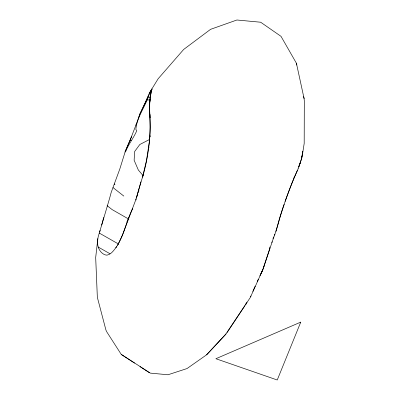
<?xml version="1.0" encoding="UTF-8"?>
<svg xmlns="http://www.w3.org/2000/svg" width="400" height="400" viewBox="0 0 400 400"><rect width="100%" height="100%" fill="white"/><g stroke="black" fill="none" stroke-linecap="round" stroke-linejoin="round"><path stroke-width="0.6" d="M142.505 177.245L146.49 160.495L149.295 142.105A312.155 69.635 -64.3 0 0 150.12 127.065L149.605 108.175L149.805 101.065L150.48 95.145L151.93 89.02L149.26 93.765M149.96 102.03L150.185 98.825M302.775 151.32L301.75 158.185L298.075 168.92M302.74 151.36L302.61 152.84M136.12 124.585L130.48 139.25L125.42 150.98L119.78 169.09L111.21 192.345A93.415 24.715 -78.8 0 1 108.705 201.35C105.315 212.975 101.84 224.555 98.345 236.15C97.065 241.3 97.03 247.38 100.665 251.63A338.805 48.575 -82.9 0 0 107.05 255.145C111.475 254.31 114.02 249.98 116.6 246.715M302.55 153.35L301.7 158.26L298.82 167.015M302.42 153.275L302.205 154.985M97.84 238.605L95.685 257.535L97.345 297.325L105.895 329.92L106.535 331.485L121.245 354.41L134.575 363.09M150.345 97.335L150.535 95.93M302.38 155.01L304.19 143.42L304.315 100.945L304.105 98.64L296.405 63.215L281.005 36.335L260.66 22.225L236.9 20L210.58 29.33L183.665 49.46L158.13 78.78L149.595 92.64L145.44 102.455M150.745 94.595L150.995 93.34M301.8 156.925L302.025 155.855M141.025 181.795L135.825 199.75L136.135 200.005M150.86 93.32C149.16 101.48 149.61 109.905 149.985 118.175A315.66 70.475 -64.1 0 1 149.405 141.745C147.92 155.62 145.3 169.46 140.735 182.67L136.425 197.865M103.73 217.46L101.675 225.09M151.72 90.435L151.12 92.655M275.94 231.43L279.555 218.37L285.295 201A311.16 28.525 -77.9 0 1 297.485 170.2M137.315 196.11L137.81 194.425M138.465 192.18L138.96 190.495M99.645 232.05L100.145 230.345M246.45 303.295L250.305 297.495L263.06 269.105L269.87 248.33M263.825 266.635L264.02 266.025M284.12 204.355C280.3 214.44 278.305 225.115 274.52 235.19M299.38 165.045L299.675 164.185M138.965 116.75L139.875 113.97L148.725 95.205M139.205 116.05L137.465 120.935M125.735 226.365L136.16 198.81M300.41 162.075L300.005 163.865M272.2 241.745L262.575 270.355L260.88 273.965M269.32 248.7L269.945 246.955M271.855 242.6L274.9 234.23M272.98 238.545L273.57 236.935M135.895 125.225L137.665 120.355M132.66 208.555L132.475 209.045C125.985 221.58 124 236.205 115.775 247.865M250.56 296.85L250.925 295.965M125.01 152.07L131.535 136.705M298.61 166.895L299.19 165.51M128.53 218.345L128.78 217.755M246.65 302.73L246.925 302.075M285.11 201.415A308.08 28.14 -77.8 0 1 294.17 177.75L298.15 168.78M125.63 151.615C128.48 144.175 133.63 138.04 136.75 130.77L135.86 129.325C136.83 117.85 144.18 108.105 148.155 97.475L149.55 97.495L148.615 96.375C148.135 95.97 153.085 86.34 151.755 89.99M255.19 286.13L252.83 291.42M145.095 103.155L139.68 114.535M117.625 245.25L122.5 235.015L125.715 226.44M257.195 281.69L258.28 279.34M259.895 275.855L262.775 269.715M126.905 221.965L128.62 218.385M246.22 303.6L245.375 304.895L246.315 303.495M121.245 354.41L150.31 373.12L168.005 374.76L187.015 368.56L206.63 354.795L225.595 334.44L246.47 303.23L246.14 303.73M227.14 332.49L244.88 305.715M151.355 89.665L151.95 89.065M206.63 354.795L226.13 333.84M149.34 139.585L139.81 144.5L134.625 151.56L134.13 160.265L138.33 170.01L143.405 175.985M132.285 209.605L132.83 209.33M114.33 184.44L114.95 184.345L114.54 183.865M146.665 99.91L150.43 99.965M148.695 147.68L148.955 147.685L148.77 147.155M130.18 140.105L131.19 140.565M99.29 233.08L118.73 244.14M98.21 247.06L109.97 253.735M128.835 219.155L112.135 209.6L107.12 205.68M293.88 177.58L294.17 177.75M140.04 366.625L149.435 372.75M113 187.57L123.84 196.1M296.405 63.215L296.83 65.055M303.64 96.605L304.105 98.64M150.18 117.82L150.035 114.455M150.22 135.76A313.89 69.47 -65 0 1 150.155 136.895M300.745 322.125L277.245 380L215.885 358.72L300.745 322.125"/></g></svg>
